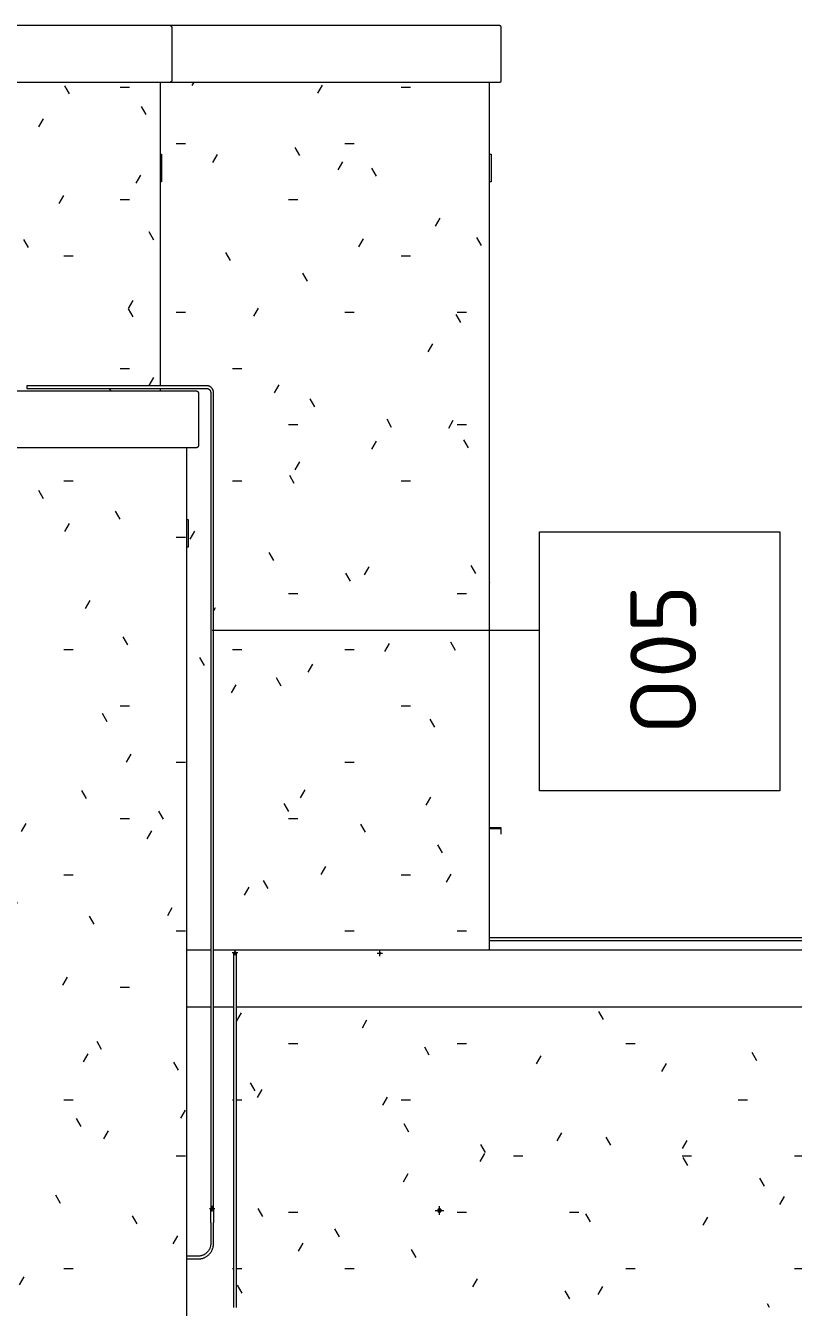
# Model space of a CAD drawing. Header units: millimetres. Extents: x -17526 to 472153, y -45352 to 20466.
# Drawn here: x 183040 to 185816, y 4940 to 9570 of the extents above; entities that cross this region are included whole.
import ezdxf

# ---------------------------------------------------------------- set-up
doc = ezdxf.new("R2010")
doc.units = ezdxf.units.MM
for name, color, linetype, lineweight in [('A-FLOR-HRAL', 11, 'Continuous', 9), ('A-ROOF-OTLN', 132, 'Continuous', 9), ('A-WALL', 113, 'Continuous', 9), ('A-WALL-PATT', 111, 'Continuous', 9), ('E-POWR-CNDT', 130, 'Continuous', 9), ('E-POWR-CNDT-IDEN', 130, 'Continuous', 9), ('E-POWR-CNTR', 130, 'Continuous', 9), ('E-POWR-DROP', 130, 'Continuous', 9), ('M-EQPM', 50, 'Continuous', 9), ('Q-SPCQ', 91, 'Continuous', 9)]:
    doc.layers.add(name, color=color, linetype=linetype, lineweight=lineweight)
doc.styles.add('ISOCPEUR_1', font='isocpeur.ttf', dxfattribs={"height": 238.125})
pattern_1 = [(0, (200653.28, 0), (812.8, 203.2), [33.528, -576.072, 33.528, -576.072, -3251.2]), (0, (200653.28, 0), (812.8, 203.2), [-1219.2, 33.528, -1185.672, 33.528, -576.072, -1422.4]), (0, (200653.28, 0), (812.8, 203.2), [-3048, 33.528, -372.872, 33.528, -982.472]), (120, (200958.08, 101.6), (-582.3764, 602.3054), [33.528, -576.072, 33.528, -576.072, -3251.2]), (120, (200958.08, 101.6), (-582.3764, 602.3054), [-1219.2, 33.528, -1185.672, 33.528, -576.072, -1422.4]), (120, (200958.08, 101.6), (-582.3764, 602.3054), [-3048, 33.528, -372.872, 33.528, -982.472]), (240, (201059.68, 508), (-230.4236, -805.5054), [33.528, -576.072, 33.528, -576.072, -3251.2]), (240, (201059.68, 508), (-230.4236, -805.5054), [-1219.2, 33.528, -1185.672, 33.528, -576.072, -1422.4]), (240, (201059.68, 508), (-230.4236, -805.5054), [-3048, 33.528, -372.872, 33.528, -982.472])]

# ---------------------------------------------------------------- blocks, each defined once
blk = doc.blocks.new('parapet_ext - parapet_ext-1802001-V-Nový-Bourání')
at = {"layer": 'Q-SPCQ'}
for p, q in [((-15893.3, 6672), (-15935.3, 6672)), ((-15935.3, 6670), (-15895.3, 6670)), ((-15895.3, 6670), (-15895.3, 6650)), ((-15893.3, 6650), (-15893.3, 6672)), ((-15895.3, 6650), (-15893.3, 6650))]:
    blk.add_line(p, q, dxfattribs=at)
blk = doc.blocks.new('Typ horního madla - Horní madlo_Vnitřní_-1236408-V-Nový-Bourání')
at = {"layer": 'A-FLOR-HRAL'}
for p, q in [((-12759.4, 6275), (-15935.3, 6275)), ((-15935.3, 6265), (-12759.4, 6265))]:
    blk.add_line(p, q, dxfattribs=at)
blk = doc.blocks.new('DPS_vetrání_nová - Typ 1-V145-V-Nový-Bourání')
at = {"layer": 'M-EQPM', "color": 11}
for p, q in [((-17030.3, 7786), (-17025.3, 7786)), ((-17025.3, 7786), (-17025.3, 7686)), ((-17025.3, 7686), (-17030.3, 7686))]:
    blk.add_line(p, q, dxfattribs=at)
blk = doc.blocks.new('DPS_vetrání_nová - Typ 1-V146-V-Nový-Bourání')
at = {"layer": 'M-EQPM', "color": 11}
for p, q in [((-15935.3, 9106), (-15930.3, 9106)), ((-15930.3, 9106), (-15930.3, 9006)), ((-15930.3, 9006), (-15935.3, 9006))]:
    blk.add_line(p, q, dxfattribs=at)

msp = doc.modelspace()

# ---------------------------------------------------------------- hatches: boundary and pattern name
at = {"layer": 'A-WALL-PATT'}
h = msp.add_hatch(dxfattribs=at)
h.set_pattern_fill('FP_116', color=11, style=0, pattern_type=2)
h.set_pattern_definition(pattern_1)
h.paths.add_polyline_path([(177373.7, 8249.8), (179133.2, 8249.8), (179133.8, 9284.6), (179135.7, 9289.2), (179138.8, 9293.2), (179142.7, 9296.2), (179147.3, 9298.1), (179152.2, 9298.8), (179157.2, 9298.1), (179161.8, 9296.2), (179165.7, 9293.2), (179168.7, 9289.2), (179170.6, 9284.6), (179171.3, 9284.6), (179171.3, 9298.8), (179181.3, 9298.8), (179181.3, 8366.3), (179282.9, 8264.7), (179282.9, 8249.8), (179882.9, 8249.8), (179882.9, 8264.7), (179984.5, 8366.3), (179984.5, 9298.8), (179994.5, 9298.1), (179995.1, 9284.6), (179997, 9289.2), (180000.1, 9293.2), (180004, 9296.2), (180008.6, 9298.1), (180013.5, 9298.8), (180018.5, 9298.1), (180023.1, 9296.2), (180027, 9293.2), (180030, 9289.2), (180031.9, 9284.6), (180032.6, 9279.7), (180032.6, 8249.8), (180559.5, 8249.8), (180558.5, 9068.4), (180554.5, 9068.4), (180554.5, 9093.1), (180381.4, 9136.7), (180381.4, 9365.6), (171590.8, 9365.6), (171590.8, 8265), (172037.8, 8264.3), (172037.8, 8255), (171590.8, 8255), (171590.8, 8249.8), (177371.8, 8249.8)])
h.paths.add_polyline_path([(182420.1, 8249.8), (183318.6, 8249.8), (183318.6, 8259.3), (183044.6, 8260), (183044.6, 8269.3), (183318.6, 8269.3), (183318.6, 9365.6), (181826.8, 9365.6), (181826.8, 9310), (181832.4, 9310), (181832.4, 8249.8), (182419.1, 8249.8)])
h.paths.add_polyline_path([(181662.4, 8249.8), (181662.4, 9310), (181668.1, 9310), (181668.1, 9365.6), (180472.9, 9365.6), (180472.9, 9159.7), (180726.9, 9186.4), (180727.9, 9177.5), (180472.9, 9150.7), (180472.9, 9147.7), (180459.8, 9148.7), (180459.2, 9149.2), (180451.1, 9148.4), (180434.7, 9365.6), (180401.4, 9365.6), (180401.4, 9152.3), (180556.2, 9113.3), (180557, 9118.4), (180614.5, 9118.4), (180613.5, 9068.4), (180609.5, 9068.4), (180609.5, 8249.8), (180949.5, 8249.8), (180950, 8683.8), (180979.5, 8683.8), (180979.5, 8249.8), (181627.7, 8249.8)])
h.paths.add_polyline_path([(179171.3, 8249.8), (179272.9, 8249.8), (179272.9, 8260.5), (179171.3, 8362.1), (179171.3, 8295.2)])
h.paths.add_polyline_path([(179892.9, 8249.8), (179994.5, 8249.8), (179994.5, 8362.1), (179892.9, 8260.5)])
h.paths.add_polyline_path([(172522.2, 8500), (172522.2, 8550), (172572.2, 8550), (172572.2, 8500)])
h.paths.add_polyline_path([(182585.1, 9006), (182550.8, 9006), (182550.8, 9106), (182630.8, 9105.5), (182630.8, 9006), (182585.6, 9006)])
h.paths.add_polyline_path([(173550.8, 9006), (173550.8, 9106), (173630.8, 9106), (173630.8, 9006), (173570.4, 9006)])
h.paths.add_polyline_path([(176579.8, 9006), (176550.8, 9006), (176550.8, 9106), (176630.8, 9106), (176630.8, 9006), (176581.5, 9006)])
h.paths.add_polyline_path([(179596.5, 9006), (179550.8, 9006), (179550.8, 9106), (179630.8, 9106), (179630.8, 9006), (179601.8, 9006)])
h.paths.add_polyline_path([(181694.7, 9310), (181694.7, 9365.6), (181673.1, 9365.6), (181673.8, 9310), (181694.4, 9310)])
h.paths.add_polyline_path([(181728, 9310), (181771.6, 9310), (181771.6, 9365.6), (181723.2, 9365.6), (181723.2, 9310), (181725.4, 9310)])
h.paths.add_polyline_path([(181800.1, 9310), (181821.8, 9310), (181821.8, 9365.6), (181800.1, 9365.6), (181800.1, 9325.8)])
h = msp.add_hatch(dxfattribs=at)
h.set_pattern_fill('FP_116', color=11, style=0, pattern_type=2)
h.set_pattern_definition(pattern_1)
h.paths.add_polyline_path([(183526.6, 8249.8), (183526.6, 8259.3), (183318.6, 8259.3), (183318.6, 8249.8), (183447.1, 8249.8)])
h.paths.add_polyline_path([(183414.9, 8269.3), (183526.6, 8269.3), (183526.6, 9365.6), (183318.6, 9365.6), (183318.6, 8269.3), (183360.5, 8269.3)])
h = msp.add_hatch(dxfattribs=at)
h.set_pattern_fill('FP_116', color=11, style=0, pattern_type=2)
h.set_pattern_definition(pattern_1)
h.paths.add_polyline_path([(184510, 6229.8), (184718, 6229.8), (184718, 9365.6), (183526.6, 9365.6), (183526.6, 9106), (183531.6, 9106), (183531.6, 9006), (183526.6, 9006), (183526.6, 8269.3), (183694.6, 8268.2), (183694.6, 8266.8), (183700.1, 8267.9), (183708.2, 8264.9), (183716.3, 8256.8), (183716.3, 8253.9), (183717.3, 8252.8), (183718.1, 8247.6), (183718.1, 8244.3), (183719.6, 8244.3), (183719.6, 6229.8), (184498.3, 6229.8)])
h.paths.add_polyline_path([(183694.6, 8259.3), (183698.6, 8260.3), (183694.6, 8260), (183694.6, 8259.5)])
h.paths.add_polyline_path([(183697.5, 6229.8), (183709.6, 6229.8), (183709.3, 8245.4), (183703.9, 8255.5), (183694.6, 8259.3), (183526.6, 8259.3), (183526.6, 8249.8), (183661.9, 8249), (183664.1, 8246.8), (183664.9, 8243.8), (183664.1, 8048.6), (183661.9, 8046.4), (183657.4, 8045.6), (183622.9, 8045.6), (183622.9, 7786), (183627.9, 7786), (183627.9, 7686), (183622.9, 7686), (183622.9, 6229.8)])
h.paths.add_polyline_path([(183713.8, 8257.4), (183710.3, 8261.9), (183711.3, 8260.5), (183713.3, 8258)])
h = msp.add_hatch(dxfattribs=at)
h.set_pattern_fill('FP_116', color=11, style=0, pattern_type=2)
h.set_pattern_definition(pattern_1)
h.paths.add_polyline_path([(171684, 530), (172154, 530), (172154, 8045.6), (171684, 8045.6), (171684, 737.1)])
h.paths.add_polyline_path([(172164, 530), (183622.9, 530), (183622.9, 8045.6), (172164, 8045.6), (172164, 631.5)])
h.paths.add_polyline_path([(176342.8, 1790), (176339, 1790), (176339, 3510), (177739, 3510), (177739, 1790), (176429.4, 1790)])
h.paths.add_polyline_path([(179288.5, 3232), (178986, 3232), (178986, 3632), (179456, 3632), (179456, 3232), (179375.1, 3232)])
h.paths.add_polyline_path([(179036, 3282), (179406, 3282), (179406, 3319.5), (179036, 3319.5), (179036, 3313.7)])
h.paths.add_polyline_path([(179406, 3334.5), (179406, 3372), (179036, 3372), (179036, 3334.5), (179375.1, 3334.5)])
h.paths.add_polyline_path([(179406, 3387), (179406, 3424.5), (179036, 3424.5), (179036, 3387), (179375.1, 3387)])
h.paths.add_polyline_path([(179036, 3439.5), (179406, 3439.5), (179406, 3477), (179036, 3477)])
h.paths.add_polyline_path([(179406, 3492), (179406, 3529.5), (179036, 3529.5), (179036, 3492), (179375.1, 3492)])
h.paths.add_polyline_path([(179406, 3544.5), (179406, 3582), (179036, 3582), (179036, 3544.5), (179375.1, 3544.5)])
h.paths.add_polyline_path([(183537.4, 3601.7), (183530.6, 3602.6), (183528.8, 3604), (183526.2, 3610.3), (183528.8, 3616.7), (183533.8, 3619.1), (183537.4, 3618.7), (183539.6, 3618.1), (183543.8, 3612.7), (183542.9, 3605.9)])
h.paths.add_polyline_path([(180798, 3611.3), (180791.2, 3612.2), (180789.1, 3614.3), (180786.7, 3620), (180789.3, 3626.3), (180793.3, 3628.7), (180798, 3628.3), (180800.1, 3627.8), (180804.3, 3622.3), (180803.4, 3615.5), (180801.8, 3614.3)])
h.paths.add_polyline_path([(174162.1, 3627.6), (174162.1, 3677.6), (174215.9, 3662.6), (174215.9, 3672.6), (174275.9, 3672.6), (174275.9, 3632.6), (174215.9, 3632.6), (174215.9, 3642.6), (174176.8, 3631.7)])
h.paths.add_polyline_path([(174219, 3689.6), (174198.5, 3692.3), (174176.8, 3702.1), (174160.5, 3715.9), (174150.3, 3729.3), (174142.3, 3748.4), (174139.6, 3769), (174142.3, 3789.5), (174151.5, 3810.2), (174162.9, 3825.1), (174179.3, 3837.7), (174198.5, 3845.6), (174219, 3848.3), (174239.5, 3845.6), (174258.7, 3837.7), (174275.1, 3825.1), (174287.7, 3808.7), (174295.7, 3789.5), (174298.4, 3769), (174295.7, 3748.4), (174286.5, 3727.7), (174275.1, 3712.8), (174258.7, 3700.2), (174239.5, 3692.3)])
h.paths.add_polyline_path([(183537.4, 3751.3), (183530.6, 3752.2), (183528.8, 3753.7), (183526.2, 3760), (183528.8, 3766.3), (183533.8, 3768.8), (183537.4, 3768.3), (183539.6, 3767.8), (183543.8, 3762.3), (183542.9, 3755.5)])
h.paths.add_polyline_path([(175491.3, 3821.3), (175484.5, 3822.2), (175482.7, 3823.7), (175480, 3830), (175482.7, 3836.3), (175486.7, 3838.7), (175491.3, 3838.3), (175493.5, 3837.8), (175497.7, 3832.3), (175496.8, 3825.5)])
h.paths.add_polyline_path([(182193.1, 3852.4), (182186.3, 3853.3), (182184.4, 3854.7), (182181.8, 3861), (182184.4, 3867.4), (182188.4, 3869.7), (182193.1, 3869.4), (182195.2, 3868.8), (182199.4, 3863.4), (182198.5, 3856.6)])
h.paths.add_polyline_path([(183372.9, 4901.3), (183366.1, 4902.2), (183364.2, 4903.7), (183361.6, 4910), (183364.2, 4916.3), (183368.2, 4918.7), (183372.9, 4918.3), (183375, 4917.8), (183379.2, 4912.3), (183378.3, 4905.5)])
h.paths.add_polyline_path([(176339, 5070), (176339, 6770), (177739, 6770), (177739, 5070), (176342.8, 5070)])
h.paths.add_polyline_path([(172704.3, 5271.3), (172697.5, 5272.2), (172695.6, 5273.7), (172693, 5280), (172695.6, 5286.3), (172699.7, 5288.7), (172704.3, 5288.3), (172706.5, 5287.8), (172710.6, 5282.3), (172709.7, 5275.5)])
h.paths.add_polyline_path([(175268.1, 5271.3), (175259.8, 5273.4), (175259.4, 5273.7), (175256.8, 5280), (175259.8, 5286.6), (175263.5, 5288.7), (175268.1, 5288.3), (175270.3, 5287.8), (175274.4, 5282.3), (175273.5, 5275.5)])
h.paths.add_polyline_path([(172682.1, 5281.3), (172675.3, 5282.2), (172673.4, 5283.7), (172670.8, 5290), (172673.4, 5296.3), (172677.4, 5298.7), (172682.1, 5298.3), (172684.2, 5297.8), (172688.4, 5292.3), (172687.5, 5285.5), (172682.3, 5281.5)])
h.paths.add_polyline_path([(173310.7, 5687.7), (173199.5, 5693.6), (173089.7, 5711.8), (172982.6, 5742.1), (172877.3, 5785.3), (172781.8, 5837.2), (172690.5, 5901), (172606.9, 5974.4), (172528.1, 6062.1), (172466.7, 6146.9), (173749.9, 6146.9), (173749.9, 6246.9), (173391.9, 6246.9), (173391.9, 6962.8), (172960.1, 6962.8), (172960.1, 6862.8), (173271.9, 6862.8), (173270.9, 6246.9), (172801, 6246.9), (172801, 7243.5), (172476.5, 7243.5), (172543.4, 7332.4), (172619.8, 7413.4), (172704.7, 7485.3), (172801, 7549.5), (172895.7, 7598.9), (172999.5, 7639), (173107.2, 7667.4), (173223.8, 7683.8), (173328.5, 7687.5), (173439.5, 7679), (173548.8, 7658.2), (173657, 7624.7), (173766.2, 7575.9), (173853.7, 7525.6), (173943.5, 7459.7), (174025.3, 7384.3), (174098.3, 7300.2), (174161.5, 7208.6), (174214, 7110.5), (174255.4, 7007.2), (174285.1, 6899.9), (174302.6, 6790), (174307.8, 6678.8), (174300.6, 6567.7), (174281.1, 6458.2), (174249.6, 6351.4), (174205.3, 6246.9), (174152, 6151.7), (174087.2, 6061.2), (174012.8, 5978.5), (173929.6, 5904.5), (173830.3, 5835.6), (173741.3, 5786.5), (173638.4, 5743.9), (173531.5, 5713.1), (173421.8, 5694.2)])
h.paths.add_polyline_path([(172940.4, 6213.7), (172936.9, 6215.2), (172935.4, 6218.7), (172936.9, 6222.3), (172941.1, 6223.6), (172944, 6222.3), (172945.3, 6218.1), (172944, 6215.6), (172941.7, 6213.9)])
h.paths.add_polyline_path([(172444.1, 6246.4), (172403.7, 6246.4), (172363.2, 6341.4), (172332.7, 6440.1), (172312.4, 6541.3), (172302.7, 6644.1), (172303.5, 6747.4), (172314.9, 6850), (172336.8, 6951), (172368.9, 7049.1), (172410.9, 7143.5), (172681, 7143.5), (172681, 6246.4), (172617.3, 6246.4)])
h.paths.add_polyline_path([(178831.6, 6560), (178674, 6560), (178674, 6740), (178854, 6740), (178854, 6560), (178835.1, 6560)])
h.paths.add_polyline_path([(178838.9, 6570), (178844, 6570), (178844, 6590), (178684, 6590), (178684, 6570)])
h.paths.add_polyline_path([(178844, 6598), (178844, 6618), (178684, 6618), (178684, 6598), (178768.7, 6598)])
h.paths.add_polyline_path([(178844, 6626), (178844, 6646), (178684, 6646), (178684, 6626), (178768.7, 6626)])
h.paths.add_polyline_path([(178684, 6654), (178844, 6654), (178844, 6674), (178684, 6674)])
h.paths.add_polyline_path([(178768.7, 6682), (178844, 6682), (178844, 6702), (178684, 6702), (178684, 6682)])
h.paths.add_polyline_path([(178768.7, 6710), (178844, 6710), (178844, 6730), (178684, 6730), (178684, 6710)])
h.paths.add_polyline_path([(182667.4, 7434.1), (182661, 7434.1), (182661, 7484.1), (182711, 7484.1), (182711, 7434.1)])
h.paths.add_polyline_path([(179684, 7686), (179644, 7686), (179644, 7786), (179724, 7786), (179724, 7686), (179689.7, 7686)])
h.paths.add_polyline_path([(176673, 7686), (176644, 7686), (176644, 7786), (176724, 7786), (176724, 7686), (176673.8, 7686)])
h.paths.add_polyline_path([(181470.7, 7686), (181470.6, 7686), (181470.6, 7786), (181550.6, 7786), (181550.6, 7686), (181485.5, 7686)])
h.paths.add_polyline_path([(173673, 7686), (173644, 7686), (173644, 7786), (173724, 7786), (173724, 7686), (173678.3, 7686)])
h = msp.add_hatch(dxfattribs=at)
h.set_pattern_fill('FP_116', color=11, style=0, pattern_type=2)
h.set_pattern_definition(pattern_1)
h.paths.add_polyline_path([(183622.9, 4940), (183792.5, 4940), (183792.5, 6025.6), (183719.6, 6025.6), (183718.9, 5294.2), (183718.1, 5292.3), (183719.4, 5291.9), (183718.9, 5276.3), (183719.6, 5202.5), (183718.9, 5170), (183715.4, 5149), (183703.5, 5131.1), (183683.2, 5118.7), (183664.6, 5115), (183622.9, 5115), (183622.9, 5031.4)])
h.paths.add_polyline_path([(183880.3, 4940), (190385.9, 4940), (190385.9, 6025.6), (183802.5, 6025.6), (183802.5, 4940), (183854.9, 4940)])
h.paths.add_polyline_path([(183664.6, 5124.8), (183689.1, 5133), (183703.6, 5147.5), (183709.6, 5170), (183710.8, 5291.9), (183711.4, 5292.3), (183711.1, 5293.2), (183710.1, 5297.9), (183710.1, 5307.8), (183709.9, 5325.7), (183709.6, 5379.3), (183709.6, 6025.6), (183622.9, 6025.6), (183622.9, 5125), (183664.6, 5125)])
h.paths.add_polyline_path([(184539.1, 5281.3), (184532.3, 5282.2), (184530.4, 5283.7), (184527.8, 5290), (184530.4, 5296.3), (184534.4, 5298.7), (184539.1, 5298.3), (184541.2, 5297.8), (184545.4, 5292.3), (184544.5, 5285.5)])
h.paths.add_polyline_path([(183714.6, 5288.7), (183715.9, 5291.9), (183713.4, 5291.7), (183714.6, 5289.1)])
at = {"layer": 'E-POWR-DROP'}
for color, points in [(11, [(183797.5, 6217.2), (183800, 6218.3), (183801.8, 6219.7), (183802.3, 6223.5), (183800, 6226.6), (183796.2, 6227.1), (183793.7, 6225), (183792.5, 6222.2), (183794, 6218.7), (183796.2, 6217.4)]), (11, [(184321.3, 6213.9), (184323.8, 6215), (184325.6, 6216.4), (184326.1, 6220.2), (184323.8, 6223.3), (184320, 6223.8), (184317.8, 6222.5), (184316.3, 6218.9), (184317.8, 6215.4), (184320, 6214.1)]), (11, [(183714.6, 5291.7), (183717.1, 5292.8), (183718.9, 5294.2), (183719.4, 5298), (183717.1, 5301.1), (183713.3, 5301.6), (183711.1, 5300.3), (183709.6, 5296.7), (183711.1, 5293.2), (183713.3, 5291.9)]), (256, [(184539.1, 5281.3), (184544.5, 5285.5), (184545.4, 5289.1), (184545.4, 5292.3), (184541.2, 5297.8), (184534.4, 5298.7), (184530.4, 5296.3), (184528.2, 5289.1), (184530.4, 5283.7), (184532.3, 5282.2), (184536.7, 5281.6)])]:
    msp.add_hatch(color=color, dxfattribs=at).paths.add_polyline_path(points)

# ---------------------------------------------------------------- linework, layer by layer
at = {"layer": 'A-ROOF-OTLN', "color": 11}
for p, q in [((184754, 9569.8), (180472.9, 9569.8)), ((183568.6, 9563.8), (183568.6, 9371.6)), ((184760, 9371.6), (184760, 9563.8)), ((181826.8, 9365.6), (184754, 9365.6)), ((183658.9, 8249.8), (171413.2, 8249.8)), ((183664.9, 8243.8), (183664.9, 8051.6)), ((172163.8, 8045.6), (183658.9, 8045.6)), ((183709.9, 6229.8), (183622.9, 6229.8)), ((195706.6, 6229.8), (183719.4, 6229.8)), ((183622.9, 6025.6), (183709.9, 6025.6)), ((183719.4, 6025.6), (183792.7, 6025.6)), ((183802.3, 6025.6), (190694.6, 6025.6))]:
    msp.add_line(p, q, dxfattribs=at)
for points, knots in [([(183562.6, 9569.8), (183562.7, 9569.8), (183562.9, 9569.8), (183563.3, 9569.8), (183563.7, 9569.7), (183564.1, 9569.6), (183564.5, 9569.5), (183564.9, 9569.4), (183565.2, 9569.2), (183565.6, 9569), (183565.9, 9568.8), (183566.3, 9568.5), (183566.7, 9568.2), (183567.1, 9567.8), (183567.4, 9567.4), (183567.8, 9566.9), (183568.1, 9566.1), (183568.5, 9565.2), (183568.6, 9564.4), (183568.6, 9563.8)], [-0.75, -0.75, -0.75, -0.75, -0.71875, -0.6875, -0.65625, -0.625, -0.59375, -0.5625, -0.53125, -0.5, -0.46875, -0.4375, -0.375, -0.34375, -0.3125, -0.25, -0.1875, -0.125, 0, 0, 0, 0]), ([(184760, 9563.8), (184760, 9564.4), (184759.9, 9565.2), (184759.5, 9566.1), (184759.2, 9566.9), (184758.8, 9567.4), (184758.5, 9567.8), (184758.1, 9568.2), (184757.6, 9568.6), (184757.1, 9569), (184756.6, 9569.2), (184756.3, 9569.4), (184755.9, 9569.5), (184755.5, 9569.6), (184755.2, 9569.7), (184754.8, 9569.8), (184754.4, 9569.8), (184754.1, 9569.8), (184754, 9569.8)], [0, 0, 0, 0, 0.125, 0.1875, 0.25, 0.3125, 0.34375, 0.375, 0.4375, 0.5, 0.53125, 0.5625, 0.59375, 0.625, 0.65625, 0.6875, 0.71875, 0.75, 0.75, 0.75, 0.75]), ([(183568.6, 9371.6), (183568.6, 9371.1), (183568.5, 9370.3), (183568.1, 9369.3), (183567.8, 9368.6), (183567.3, 9368), (183566.9, 9367.5), (183566.5, 9367.1), (183566.2, 9366.9), (183565.9, 9366.6), (183565.6, 9366.4), (183565.2, 9366.2), (183564.9, 9366.1), (183564.5, 9365.9), (183564.1, 9365.8), (183563.7, 9365.7), (183563.3, 9365.7), (183562.9, 9365.6), (183562.7, 9365.6), (183562.6, 9365.6)], [-1, -1, -1, -1, -0.8888889, -0.8333333, -0.7777778, -0.7222222, -0.6666667, -0.6388889, -0.6111111, -0.5833333, -0.5555556, -0.5277778, -0.5, -0.4722222, -0.4444444, -0.4166667, -0.3888889, -0.3611111, -0.3333333, -0.3333333, -0.3333333, -0.3333333]), ([(184754, 9365.6), (184754.1, 9365.6), (184754.4, 9365.6), (184754.8, 9365.7), (184755.2, 9365.7), (184755.5, 9365.8), (184755.9, 9365.9), (184756.3, 9366.1), (184756.6, 9366.2), (184757, 9366.4), (184757.3, 9366.6), (184757.7, 9366.9), (184758.1, 9367.3), (184758.5, 9367.7), (184758.8, 9368.1), (184759.2, 9368.6), (184759.5, 9369.3), (184759.9, 9370.3), (184760, 9371.1), (184760, 9371.6)], [0.3333333, 0.3333333, 0.3333333, 0.3333333, 0.3611111, 0.3888889, 0.4166667, 0.4444444, 0.4722222, 0.5, 0.5277778, 0.5555556, 0.5833333, 0.6111111, 0.6666667, 0.6944444, 0.7222222, 0.7777778, 0.8333333, 0.8888889, 1, 1, 1, 1]), ([(183658.9, 8249.8), (183659, 8249.8), (183659.3, 8249.8), (183659.7, 8249.8), (183660.1, 8249.7), (183660.5, 8249.6), (183660.8, 8249.5), (183661.2, 8249.4), (183661.6, 8249.2), (183661.9, 8249), (183662.3, 8248.8), (183662.7, 8248.5), (183663.1, 8248.2), (183663.4, 8247.8), (183663.8, 8247.4), (183664.1, 8246.9), (183664.5, 8246.1), (183664.8, 8245.2), (183664.9, 8244.4), (183664.9, 8243.8)], [-0.75, -0.75, -0.75, -0.75, -0.71875, -0.6875, -0.65625, -0.625, -0.59375, -0.5625, -0.53125, -0.5, -0.46875, -0.4375, -0.375, -0.34375, -0.3125, -0.25, -0.1875, -0.125, 0, 0, 0, 0]), ([(183664.9, 8051.6), (183664.9, 8051.1), (183664.8, 8050.3), (183664.5, 8049.3), (183664.1, 8048.6), (183663.7, 8048), (183663.3, 8047.5), (183662.9, 8047.1), (183662.6, 8046.9), (183662.3, 8046.6), (183661.9, 8046.4), (183661.6, 8046.2), (183661.2, 8046.1), (183660.8, 8045.9), (183660.5, 8045.8), (183660.1, 8045.7), (183659.7, 8045.7), (183659.3, 8045.6), (183659, 8045.6), (183658.9, 8045.6)], [-1, -1, -1, -1, -0.8888889, -0.8333333, -0.7777778, -0.7222222, -0.6666667, -0.6388889, -0.6111111, -0.5833333, -0.5555556, -0.5277778, -0.5, -0.4722222, -0.4444444, -0.4166667, -0.3888889, -0.3611111, -0.3333333, -0.3333333, -0.3333333, -0.3333333])]:
    msp.add_open_spline(points, degree=3, knots=knots, dxfattribs=at)
at = {"layer": 'A-WALL', "color": 11}
for p, q in [((183526.6, 9365.8), (183526.6, 8269.2)), ((184718, 6229.6), (184718, 9365.8)), ((183526.6, 8259.6), (183526.6, 8249.6)), ((183622.9, 870.3), (183622.9, 8045.8))]:
    msp.add_line(p, q, dxfattribs=at)
at = {"layer": 'E-POWR-CNDT', "color": 11}
for p, q in [((183662.1, 8269.3), (183044.6, 8269.3)), ((183044.6, 8269.3), (183044.6, 8259.3)), ((183044.6, 8259.3), (183662.1, 8259.3)), ((183694.6, 8269.3), (183662.1, 8269.3)), ((183662.1, 8259.3), (183694.6, 8259.3)), ((183709.6, 8244.3), (183709.6, 8211.8)), ((183719.6, 8211.8), (183719.6, 8244.3)), ((183709.6, 8211.8), (183709.6, 5379.3)), ((183719.6, 5379.3), (183719.6, 8211.8)), ((183792.5, 6172.2), (183792.5, 6139.7)), ((183802.5, 6139.7), (183802.5, 6172.2)), ((183792.5, 6139.7), (183792.5, 4940)), ((183802.5, 4940), (183802.5, 6139.7)), ((183709.6, 5379.3), (183709.6, 5346.7)), ((183719.6, 5346.7), (183719.6, 5379.3)), ((183709.6, 5246.7), (183709.6, 5214.2)), ((183719.6, 5214.2), (183719.6, 5246.7)), ((183709.6, 5214.2), (183709.6, 5202.5)), ((183709.6, 5202.5), (183709.6, 5170)), ((183719.6, 5202.5), (183719.6, 5214.2)), ((183719.6, 5170), (183719.6, 5202.5)), ((183632.1, 5125), (183622.9, 5125)), ((183622.9, 5115), (183632.1, 5115)), ((183664.6, 5125), (183632.1, 5125)), ((183632.1, 5115), (183664.6, 5115))]:
    msp.add_line(p, q, dxfattribs=at)
at = {"layer": 'E-POWR-CNDT', "color": 11, "flags": 128}
for points in [[(183719.6, 8244.3), (183719.6, 8245.3), (183719.5, 8246.3), (183719.4, 8247.3), (183719.3, 8248.3), (183719.1, 8249.3), (183718.9, 8250.3), (183718.6, 8251.3), (183718.3, 8252.2), (183718, 8253.2), (183717.6, 8254.1), (183717.2, 8255), (183716.8, 8255.9), (183716.3, 8256.8), (183715.8, 8257.6), (183715.2, 8258.5), (183714.7, 8259.3), (183714, 8260.1), (183713.4, 8260.8), (183712.7, 8261.6), (183712, 8262.3), (183711.3, 8263), (183710.5, 8263.6), (183709.8, 8264.2), (183708.9, 8264.8), (183708.1, 8265.4), (183707.3, 8265.9), (183706.4, 8266.4), (183705.5, 8266.9), (183704.6, 8267.3), (183703.7, 8267.6), (183702.7, 8268), (183701.8, 8268.3), (183700.8, 8268.6), (183699.8, 8268.8), (183698.9, 8269), (183697.9, 8269.1), (183696.9, 8269.2), (183695.9, 8269.3), (183694.9, 8269.3), (183694.6, 8269.3)], [(183694.6, 8259.3), (183695.2, 8259.3), (183695.8, 8259.3), (183696.4, 8259.2), (183697, 8259.2), (183697.6, 8259), (183698.2, 8258.9), (183698.8, 8258.8), (183699.3, 8258.6), (183699.9, 8258.4), (183700.4, 8258.2), (183701, 8257.9), (183701.5, 8257.7), (183702.1, 8257.4), (183702.6, 8257.1), (183703.1, 8256.7), (183703.6, 8256.4), (183704, 8256), (183704.5, 8255.6), (183704.9, 8255.2), (183705.4, 8254.8), (183705.8, 8254.4), (183706.2, 8253.9), (183706.5, 8253.4), (183706.9, 8253), (183707.2, 8252.5), (183707.5, 8251.9), (183707.8, 8251.4), (183708.1, 8250.9), (183708.4, 8250.3), (183708.6, 8249.8), (183708.8, 8249.2), (183709, 8248.6), (183709.1, 8248.1), (183709.3, 8247.5), (183709.4, 8246.9), (183709.5, 8246.3), (183709.5, 8245.7), (183709.6, 8245.1), (183709.6, 8244.5), (183709.6, 8244.3)], [(183792.5, 6221.3), (183792.5, 6220.8), (183792.5, 6220.3), (183792.5, 6219.7), (183792.5, 6219), (183792.5, 6218.3), (183792.5, 6217.5), (183792.5, 6216.6), (183792.5, 6215.6), (183792.5, 6214.6), (183792.5, 6213.5), (183792.5, 6212.4), (183792.5, 6211.1), (183792.5, 6209.8), (183792.5, 6208.5), (183792.5, 6207.1), (183792.5, 6205.6), (183792.5, 6204.1), (183792.5, 6202.5), (183792.5, 6200.9), (183792.5, 6199.3), (183792.5, 6197.6), (183792.5, 6195.8), (183792.5, 6194), (183792.5, 6192.2), (183792.5, 6190.4), (183792.5, 6188.5), (183792.5, 6186.6), (183792.5, 6184.7), (183792.5, 6182.7), (183792.5, 6180.7), (183792.5, 6178.8), (183792.5, 6176.8), (183792.5, 6174.8), (183792.5, 6172.8), (183792.5, 6172.2)], [(183802.5, 6172.2), (183802.5, 6174.2), (183802.5, 6176.2), (183802.5, 6178.2), (183802.5, 6180.2), (183802.5, 6182.2), (183802.5, 6184.1), (183802.5, 6186.1), (183802.5, 6188), (183802.5, 6189.9), (183802.5, 6191.7), (183802.5, 6193.5), (183802.5, 6195.3), (183802.5, 6197.1), (183802.5, 6198.8), (183802.5, 6200.5), (183802.5, 6202.1), (183802.5, 6203.7), (183802.5, 6205.2), (183802.5, 6206.7), (183802.5, 6208.1), (183802.5, 6209.5), (183802.5, 6210.8), (183802.5, 6212), (183802.5, 6213.2), (183802.5, 6214.3), (183802.5, 6215.4), (183802.5, 6216.3), (183802.5, 6217.3), (183802.5, 6218.1), (183802.5, 6218.8), (183802.5, 6219.5), (183802.5, 6220.1)], [(183709.6, 5346.7), (183709.6, 5344.7), (183709.6, 5342.7), (183709.6, 5340.8), (183709.6, 5338.8), (183709.6, 5336.8), (183709.6, 5334.9), (183709.6, 5332.9), (183709.6, 5331), (183709.6, 5329.1), (183709.6, 5327.3), (183709.6, 5325.4), (183709.6, 5323.7), (183709.6, 5321.9), (183709.6, 5320.2), (183709.6, 5318.5), (183709.6, 5316.9), (183709.6, 5315.3), (183709.6, 5313.8), (183709.6, 5312.3), (183709.6, 5310.9), (183709.6, 5309.5), (183709.6, 5308.2), (183709.6, 5307), (183709.6, 5305.8), (183709.6, 5304.7), (183709.6, 5303.6), (183709.6, 5302.6), (183709.6, 5301.7), (183709.6, 5300.9), (183709.6, 5300.1), (183709.6, 5299.5), (183709.6, 5298.8), (183709.6, 5298.3), (183709.6, 5297.8)], [(183719.6, 5298.2), (183719.6, 5298.7), (183719.6, 5299.3), (183719.6, 5299.9), (183719.6, 5300.7), (183719.6, 5301.5), (183719.6, 5302.4), (183719.6, 5303.3), (183719.6, 5304.4), (183719.6, 5305.5), (183719.6, 5306.6), (183719.6, 5307.9), (183719.6, 5309.1), (183719.6, 5310.5), (183719.6, 5311.9), (183719.6, 5313.4), (183719.6, 5314.9), (183719.6, 5316.4), (183719.6, 5318.1), (183719.6, 5319.7), (183719.6, 5321.4), (183719.6, 5323.2), (183719.6, 5325), (183719.6, 5326.8), (183719.6, 5328.6), (183719.6, 5330.5), (183719.6, 5332.4), (183719.6, 5334.3), (183719.6, 5336.3), (183719.6, 5338.2), (183719.6, 5340.2), (183719.6, 5342.2), (183719.6, 5344.2), (183719.6, 5346.2), (183719.6, 5346.7)], [(183709.6, 5246.7), (183709.6, 5248.7), (183709.6, 5250.7), (183709.6, 5252.7), (183709.6, 5254.7), (183709.6, 5256.7), (183709.6, 5258.6), (183709.6, 5260.6), (183709.6, 5262.5), (183709.6, 5264.4), (183709.6, 5266.2), (183709.6, 5268), (183709.6, 5269.8), (183709.6, 5271.6), (183709.6, 5273.3), (183709.6, 5275), (183709.6, 5276.6), (183709.6, 5278.2), (183709.6, 5279.7), (183709.6, 5281.2), (183709.6, 5282.6), (183709.6, 5284), (183709.6, 5285.3), (183709.6, 5286.5), (183709.6, 5287.7), (183709.6, 5288.8), (183709.6, 5289.9), (183709.6, 5290.8), (183709.6, 5291.7), (183709.6, 5292.6), (183709.6, 5293.3), (183709.6, 5294), (183709.6, 5294.6), (183709.6, 5295.2), (183709.6, 5295.6)], [(183709.8, 5298.1), (183709.9, 5298.3), (183709.9, 5298.5)], [(183719.6, 5294.8), (183719.6, 5294.2), (183719.6, 5293.5), (183719.6, 5292.8), (183719.6, 5292), (183719.6, 5291.1), (183719.6, 5290.1), (183719.6, 5289.1), (183719.6, 5288), (183719.6, 5286.8), (183719.6, 5285.6), (183719.6, 5284.3), (183719.6, 5283), (183719.6, 5281.6), (183719.6, 5280.1), (183719.6, 5278.6), (183719.6, 5277), (183719.6, 5275.4), (183719.6, 5273.8), (183719.6, 5272.1), (183719.6, 5270.3), (183719.6, 5268.5), (183719.6, 5266.7), (183719.6, 5264.9), (183719.6, 5263), (183719.6, 5261.1), (183719.6, 5259.1), (183719.6, 5257.2), (183719.6, 5255.2), (183719.6, 5253.3), (183719.6, 5251.3), (183719.6, 5249.3), (183719.6, 5247.3), (183719.6, 5246.7)], [(183709.6, 5170), (183709.6, 5168.2), (183709.5, 5166.4), (183709.3, 5164.6), (183709, 5162.8), (183708.7, 5161.1), (183708.3, 5159.3), (183707.9, 5157.6), (183707.3, 5155.8), (183706.7, 5154.1), (183706.1, 5152.5), (183705.3, 5150.8), (183704.5, 5149.2), (183703.7, 5147.6), (183702.7, 5146.1), (183701.7, 5144.6), (183700.7, 5143.1), (183699.6, 5141.7), (183698.4, 5140.3), (183697.2, 5139), (183696, 5137.7), (183694.6, 5136.5), (183693.3, 5135.3), (183691.9, 5134.2), (183690.4, 5133.1), (183688.9, 5132.1), (183687.4, 5131.2), (183685.8, 5130.3), (183684.2, 5129.5), (183682.6, 5128.7), (183680.9, 5128.1), (183679.2, 5127.4), (183677.5, 5126.9), (183675.8, 5126.4), (183674, 5126), (183672.3, 5125.7), (183670.5, 5125.4), (183668.7, 5125.2), (183666.9, 5125.1), (183665.1, 5125), (183664.6, 5125)], [(183664.6, 5115), (183666.8, 5115), (183669, 5115.2), (183671.2, 5115.4), (183673.4, 5115.7), (183675.5, 5116.1), (183677.7, 5116.6), (183679.8, 5117.1), (183681.9, 5117.8), (183684, 5118.5), (183686, 5119.3), (183688, 5120.2), (183690, 5121.2), (183691.9, 5122.3), (183693.8, 5123.4), (183695.7, 5124.6), (183697.5, 5125.9), (183699.2, 5127.2), (183700.9, 5128.7), (183702.5, 5130.1), (183704.1, 5131.7), (183705.6, 5133.3), (183707, 5135), (183708.4, 5136.7), (183709.7, 5138.5), (183710.9, 5140.3), (183712, 5142.2), (183713.1, 5144.1), (183714.1, 5146), (183715, 5148), (183715.9, 5150.1), (183716.6, 5152.1), (183717.3, 5154.2), (183717.9, 5156.4), (183718.4, 5158.5), (183718.8, 5160.7), (183719.1, 5162.8), (183719.4, 5165), (183719.5, 5167.2), (183719.6, 5169.4), (183719.6, 5170)]]:
    msp.add_lwpolyline(points, dxfattribs=at)
at = {"layer": 'E-POWR-CNDT-IDEN'}
msp.add_line((183714.6, 7386.2), (184897.8, 7386.2), dxfattribs=at)
at = {"layer": 'E-POWR-CNDT-IDEN', "flags": 128}
msp.add_lwpolyline([(184897.8, 6805.5), (184897.8, 7740.9), (185767.2, 7740.9), (185767.2, 6805.5)], close=True, dxfattribs=at)
at = {"layer": 'E-POWR-CNTR', "color": 11}
for p, q in [((183787.5, 6222.2), (183807.5, 6222.2)), ((183797.5, 6212.2), (183797.5, 6232.2)), ((184311.3, 6218.9), (184331.3, 6218.9)), ((184321.3, 6208.9), (184321.3, 6228.9)), ((183704.6, 5296.7), (183724.6, 5296.7)), ((183714.6, 5286.7), (183714.6, 5306.7)), ((183714.6, 5293), (183714.6, 5290))]:
    msp.add_line(p, q, dxfattribs=at)
at = {"layer": 'E-POWR-CNTR'}
for p, q in [((184520.7, 5290), (184552.7, 5290)), ((184536.7, 5274), (184536.7, 5306))]:
    msp.add_line(p, q, dxfattribs=at)

# ---------------------------------------------------------------- block references
at = {"layer": 'A-FLOR-HRAL'}
msp.add_blockref('Typ horního madla - Horní madlo_Vnitřní_-1236408-V-Nový-Bourání', (200653.3, 0), dxfattribs=at)
at = {"layer": 'M-EQPM', "color": 11}
for name, p in [('DPS_vetrání_nová - Typ 1-V146-V-Nový-Bourání', (199461.8, 0)), ('DPS_vetrání_nová - Typ 1-V146-V-Nový-Bourání', (200653.3, 0)), ('DPS_vetrání_nová - Typ 1-V145-V-Nový-Bourání', (200653.3, 0))]:
    msp.add_blockref(name, p, dxfattribs=at)
at = {"layer": 'Q-SPCQ'}
msp.add_blockref('parapet_ext - parapet_ext-1802001-V-Nový-Bourání', (200653.3, 0), dxfattribs=at)

# ---------------------------------------------------------------- next in the draw order: texts
at = {"layer": 'E-POWR-CNDT-IDEN', "insert": (185226.7, 7008.7), "char_height": 238.12, "width": 633.333, "attachment_point": 1, "rotation": 90, "style": 'ISOCPEUR_1', "bg_fill": 3, "box_fill_scale": 1.25, "bg_fill_color": 256, "bg_fill_true_color": 13158600, "bg_fill_transparency": 0}
msp.add_mtext('O05', dxfattribs=at)

doc.saveas('drawing.dxf')
